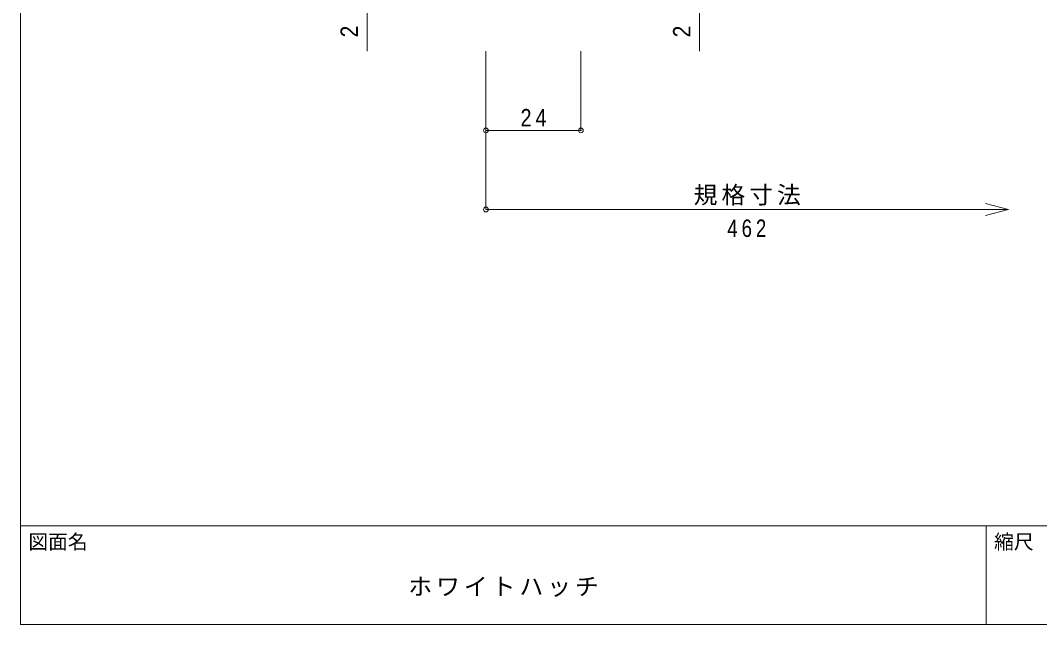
# Model space of a CAD drawing. Units: millimetres on the paper, enlarged 5 times, with parts at other scales. Extents: x -705 to 705, y -488 to 488.
# Drawn here: x -705 to -61, y -488 to -106 of the extents above; entities that cross this region are included whole.
import ezdxf
from ezdxf.enums import TextEntityAlignment as Align

# ---------------------------------------------------------------- set-up
doc = ezdxf.new("R2010")
doc.units = ezdxf.units.MM
doc.header["$LTSCALE"] = 5
doc.header["$PDMODE"] = 32
doc.header["$PDSIZE"] = 3
for name, color, linetype, lineweight in [('4-3_寸法', 4, 'Continuous', 9), ('F-0_図面枠', 5, 'Continuous', 9), ('F-5_F-5ﾚｲﾔ', 7, 'Continuous', 9)]:
    doc.layers.add(name, color=color, linetype=linetype, lineweight=lineweight)
doc.styles.add('HGｺﾞｼｯｸM', font='')
doc.styles.get('HGｺﾞｼｯｸM').set_extended_font_data('HGｺﾞｼｯｸM')

msp = doc.modelspace()

# ---------------------------------------------------------------- linework, layer by layer
at = {"layer": '4-3_寸法'}
for p, q in [((-486, -125.25), (-486, -95.25)), ((-276, -125.25), (-276, -95.25)), ((-411, -175.25), (-411, -125.25)), ((-351, -175.25), (-351, -125.25)), ((-411, -175.25), (-351, -175.25)), ((-411, -225.25), (-411, -175.25)), ((-411, -225.25), (-81, -225.25)), ((-81, -225.25), (-95.489, -221.368)), ((-81, -225.25), (-95.489, -229.132))]:
    msp.add_line(p, q, dxfattribs=at)
for p in [(-411, -175.25), (-351, -175.25), (-411, -225.25)]:
    msp.add_point(p, dxfattribs=at)
at = {"layer": 'F-0_図面枠'}
for p, q in [((-705, -487.5), (-705, 487.5)), ((-705, -425), (705, -425)), ((-95, -487.5), (-95, -425)), ((705, -487.5), (-705, -487.5))]:
    msp.add_line(p, q, dxfattribs=at)

# ---------------------------------------------------------------- texts
at = {"layer": '4-3_寸法', "color": 7, "style": 'HGｺﾞｼｯｸM', "width": 0.9}
for p in [(-488.5, -116.5), (-278.5, -116.5)]:
    msp.add_text('2', height=11, rotation=90, dxfattribs=at).set_placement(p, align=Align.BOTTOM_LEFT)
at = {"layer": '4-3_寸法', "color": 7, "char_height": 11, "attachment_point": 7, "style": 'HGｺﾞｼｯｸM'}
for s, insert in [('\\T1.36;\\W0.85;24', (-389.125, -172.75)), ('\\T1.17;規格寸法', (-279.75, -222.75)), ('\\T1.38;\\W0.8;462', (-258.5, -242.75))]:
    msp.add_mtext(s, dxfattribs=dict(at, insert=insert))
at = {"layer": 'F-0_図面枠', "color": 7, "style": 'HGｺﾞｼｯｸM'}
msp.add_text('図面名', height=9.164, dxfattribs=at).set_placement((-700, -442.5), align=Align.BOTTOM_LEFT)
at = {"layer": 'F-5_F-5ﾚｲﾔ', "style": 'HGｺﾞｼｯｸM'}
msp.add_text('縮尺', height=9.164, dxfattribs=at).set_placement((-90, -442.5), align=Align.BOTTOM_LEFT)
at = {"layer": 'F-5_F-5ﾚｲﾔ', "insert": (-460, -470), "char_height": 11, "attachment_point": 7, "style": 'HGｺﾞｼｯｸM'}
msp.add_mtext('\\T1.17;ホワイトハッチ', dxfattribs=at)

doc.saveas('drawing.dxf')
